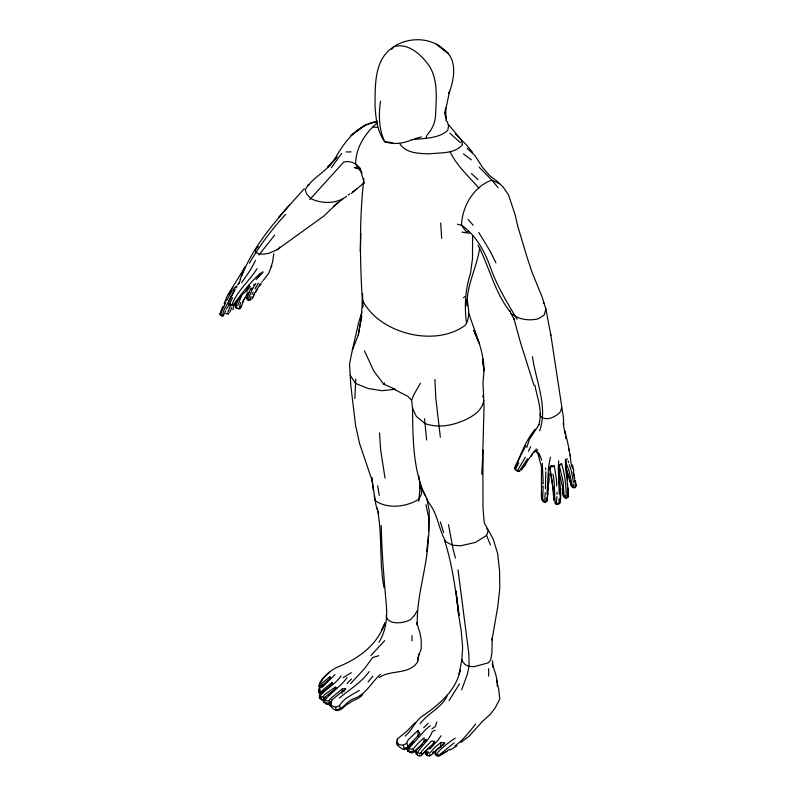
<?xml version="1.0" encoding="UTF-8"?>
<svg xmlns="http://www.w3.org/2000/svg" width="796" height="796" viewBox="0 0 796 796"><rect width="100%" height="100%" fill="white"/><g stroke="black" fill="none" stroke-linecap="round" stroke-linejoin="round"><path stroke-width="1.19" d="M543.24 483.729L542.285 463.202M572.075 486.625L572.533 487.45L575.1 487.659L575.976 484.296M417.91 736.29L417.96 730.519L408.268 739.713L406.706 743.225L403.343 745.165L399.264 744.748L396.577 742.429L397.323 739.016L406.995 731.116L415.074 722.639M472.605 235.974L472.506 258.591L470.545 273.197C465.371 289.197 464.197 306.042 466.496 322.678M435.163 751.543L430.616 755.553L427.84 755.832L426.547 755.135L428.089 751.374M548.126 489.6L548.374 482.923M543.18 486.117L542.723 498.177L543.549 501.908L544.971 502.266L547.031 501.022L548.474 488.117M559.26 494.037L558.265 467.66L558.722 460.814M567.508 480.436C568.473 473.71 564.782 467.212 565.936 460.536L567.399 458.725M330.957 703.584L328.499 704.589L326.619 704.321L326.649 703.137L324.47 702.082L324.868 699.963C331.813 691.973 340.867 686.381 347.056 677.605M416.467 750.698L412.816 752.807L411.074 752.668L411.114 751.514L413.641 751.305L415.771 749.961L422.129 744.34M482.625 458.625L482.157 474.426L484.048 407.492L482.993 382.786L483.968 370.896L482.694 359.295M482.764 453.76L482.874 450.118L482.993 507.997L484.257 522.843L493.142 538.922L497.649 553.509L499.54 570.493L499.788 588.463L497.808 606.413L492.027 640.034L492.157 638.193M560.314 500.276L560.046 488.515M362.558 293.515L362.777 307.306C359.921 264.451 359.086 221.368 363.842 178.573M360.26 251.446L360.877 233.497M411.91 640.88L412.089 635.576M492.177 638.432L491.888 653.118L490.644 660.242L488.187 662.899L474.207 666.6L468.953 666.421L465.163 664.551L462.924 662.013L461.869 659.048L462.655 647.874L461.242 630.9L458.118 611.676L456.058 591.05L456.506 594.682M417.96 730.519L420.129 733.633L408.01 746.141L407.95 747.752L411.154 749.325L413.224 748.887L418.736 742.549L424.188 737.783L423.92 742.001M412.696 407.9L412.517 408.348C413.015 440.586 412.537 475.063 429.472 503.769C438.148 515.062 438.725 529.857 445.869 541.758L452.506 545.23L460.675 545.787L475.491 542.404L486.575 535.409L488.276 530.534L486.804 528.783M545.409 488.674L545.777 471.869M557.001 496.585L556.404 501.719L556.941 503.579L558.842 503.739L560.066 502.803C562.404 490.386 557.598 477.391 559.727 465.053L561.638 463.809C564.901 474.754 566.424 486.346 566.075 497.6L567.677 497.46L568.463 496.455L568.324 488.117M354.847 398.527L355.762 378.966M549.787 469.799L550.135 467.172L551.33 465.62L554.334 466.098L556.454 479.471L556.732 486.018M541.768 482.426L541.678 487.331M426.089 751.205L420.766 755.921L417.751 755.464L415.85 753.414L416.218 750.479L426.099 739.295L425.173 741.285M319.594 693.336L318.659 689.515L319.226 688.172L330.101 678.391L329.892 676.759L322.519 682.689L320.43 686.062L319.017 686.45L319.703 682.918L322.828 678.182L329.644 672.103M419.293 755.872L419.353 754.897M549.24 473.381L548.862 478.237M362.558 298.988L361.235 317.365L358.27 335.186L352.369 350.001L349.524 364.09L350.827 385.503L355.553 425.363L359.603 443.611L372.16 480.645L375.891 504.843L378.767 513.778M549.32 478.943L548.673 483.61M545.21 492.615L544.683 501.848L546.106 501.779L546.553 498.007M329.693 679.117L329.892 676.759M411.074 752.668L407.9 751.245L407.204 749.643L408.01 746.141M541.549 493.032L541.489 497.072M428.268 535.778C428.069 565.956 416.199 595.189 417.323 625.149L416.786 622.84M428.676 531.032L429.273 510.952L426.795 498.425M547.688 493.281L547.23 499.182L546.514 501.102L544.971 502.266M468.147 231.706L466.028 231.507L461.501 225.119C462.138 206.512 473.67 186.533 491.749 180.165L499.679 183.727M320.32 689.157L319.007 690.44L320.758 691.376L320.589 693.167L318.888 692.202L318.38 690.828M418.736 501.281C419.671 492.794 420.557 484.167 418.686 475.739M380.578 101.122C378.468 114.694 378.856 129.071 384.697 141.728C393.92 144.882 403.532 143.469 412.298 139.579M240.243 297.187L236.531 302.599L233.019 305.356L230.163 304.948L230.452 302.241L232.611 297.634M341.932 693.485L342.429 688.769L345.683 688.789L343.743 691.724M273.784 253.655L272.56 262.123L270.998 266.73M407.055 748.668L404.338 749.494L401.711 748.658L397.353 745.116L397.612 742.947M431.482 745.961L421.432 754.578L421.084 752.817L422.099 750.737L431.392 741.076L434.556 741.444L432.745 744.23L425.83 750.857L425.681 753.852L426.547 755.135M425.83 750.857L425.681 753.852L427.004 754.618M335.136 689.306L335.424 686.938L324.549 694.679L323.106 696.729L321.196 697.197L319.246 695.525L319.674 694.271L332.469 683.963L332.25 682.381L323.634 689.316L322.34 691.107L322.629 693.167M546.981 494.306L548.593 466.745L550.424 457.093M379.155 677.535C390.786 669.446 408.995 675.127 417.532 661.983L418.069 657.765L421.253 648.551L421.184 639.944L420.109 633.447L416.756 622.631M253.765 285.257L253.904 284.182M440.437 746.688L440.994 742.419L444.685 743.036L442.755 745.623M426.556 551.727L428.865 534.265L428.835 518.166L425.92 504.724M362.678 694.58C359.225 699.475 352.956 699.614 348.927 703.415C344.31 705.166 342.091 710.918 336.459 710.529L334.121 709.634L330.002 705.704L330.38 703.037L331.783 699.973L345.683 688.789M417.532 661.983L418.756 653.864M479.66 247.795C477.043 267.615 466.038 285.655 467.212 305.992L467.113 299.405C468.416 307.943 470.545 317.435 465.352 325.186C435.392 347.683 379.473 333.773 362.588 300.48M358.27 335.186L361.832 315.883M243.546 300.122L241.397 306.639L239.984 308.53L239.039 308.649L236.114 308.042L235.835 306.579L237.357 300.878M250.342 300.152L248.302 300.261L247.078 299.246L246.929 297.316L247.775 295.953M415.94 751.892L416.218 750.479M331.773 684.809L332.25 682.381M254.163 294.391L252.77 297.943M461.819 659.755L459.153 673.973L460.197 670.013C456.118 691.137 437.919 705.584 421.014 717.047C414.547 722.44 411.771 730.748 405.094 736.061M239.039 308.649L240.631 302.51M352.369 350.001L358.688 322.31L361.941 312.012M447.601 750.996L438.636 756.051L437.243 756.2L435.143 754.15L435.72 750.618L444.685 743.036M538.832 424.517C542.922 411.582 537.26 398.07 534.912 385.294M248.85 292.122L248.123 294.53M331.136 702.46L331.783 699.973M231.367 296.55L224.571 308.749L222.044 315.972L219.766 314.261L222.751 306.44M237.706 305.684L241.805 295.067M241.735 275.874C254.74 242.372 280.67 215.248 304.231 188.722M461.65 689.853L467.441 674.033L469.103 665.655L468.854 653.874L458.018 569.807M525.35 457.202L517.33 470.854L519.838 471.232L517.888 471.322L515.221 469.521L514.644 468.157L515.181 466.247L525.877 445.631M435.79 754.936C440.815 748.23 448.188 742.907 455.163 738.121M526.843 447.412L529.31 439.561L539.24 424.368M248.004 299.565L252.332 289.207L255.854 283.505M411.731 139.658L425.89 138.385L426.945 135.221C431.92 129.629 435.422 122.614 435.551 114.932C436.258 98.863 438.218 81.331 429.84 66.794C422.278 55.64 408.577 42.228 393.99 46.666C373.881 58.894 375.314 85.073 375.015 105.579C375.732 118.017 377.224 131.32 384.697 141.728L392.438 142.643M240.661 307.435L241.168 305.754M336.987 687.436L324.41 697.604L323.982 698.997L324.868 699.963L326.917 700.968L329.056 700.56L330.559 698.51L342.429 688.769M436.805 722.012L435.422 726.37L431.939 728.927M533.569 452.904L535.549 450.854L536.206 448.815M261.844 282.431L262.212 281.286M227.865 312.47L230.551 305.415M240.064 279.376L245.009 266.849C239.666 276.311 233.437 285.117 228.432 294.809M271.844 265.695L268.61 273.406L263.277 280.49M483.749 400.428C482.306 410.368 473.132 416.199 464.784 420.079C452.158 425.621 438.298 428.318 425.024 423.572L416.348 416.388L412.517 408.348M330.002 705.704L330.758 703.545M258.382 283.107L255.019 288.898M257.526 288.669L255.576 292.44M234.999 303.465L233.706 306.759M250.641 288.819L246.71 298.45M260.232 283.675L258.839 286.421M324.41 697.604L323.166 700.739L323.813 702.281L326.619 704.321M319.883 688.013L319.017 686.45C321.962 677.675 329.882 670.212 338.429 666.75C358.588 658.6 378.279 644.272 384.786 622.631M251.098 296.41L249.626 299.883M515.221 469.521L518.783 462.844M231.944 307.405L229.636 312.48M225.855 310.778L223.248 315.833M237.248 308.042L236.114 308.042L235.497 306.749L236.203 303.415M247.506 293.654L244.402 299.047M539.648 430.815C548.096 406.676 535.867 380.846 532.424 356.707M253.645 295.575L255.108 292.351M412.527 407.99L411.592 400.249L414.039 394.368L420.427 383.224M224.273 303.276L227.377 295.595L230.979 290.122M447.382 695.256C442.138 707.694 427.83 713.037 420.169 723.753M231.925 304.928C237.148 290.769 249.337 281.107 257.068 268.66M242.68 302.201L244.72 298.012M240.691 279.217L238.621 283.874M226.462 300.848L231.676 291.644L235.974 286.361M336.161 157.807L327.803 167.011L332.877 161.628C325.166 172.573 311.495 178.204 305.166 189.936L306.918 194.473L310.768 198.522C321.594 204.134 337.006 203.925 346.618 196.294M249.257 285.346L245.476 291.674L240.969 295.774M530.673 446.636L528.464 451.213M382.299 629.059L384.15 625.139L381.592 630.532M433.024 744.628L434.556 741.444M435.72 750.618L435.263 751.553L438.337 748.439L441.481 746.827M225.547 302.739L220.522 314.151L220.492 315.385L222.999 315.982M247.864 292.53L246.332 295.366M241.616 282.739L250.641 269.595L255.486 260.541M232.79 309.773L233.745 307.903M224.243 304.062L225.069 302.44M386.508 615.079L386.15 615.756C387.543 625.626 404.975 623.467 410.915 619.228L414.726 615.089L417.084 610.801M459.531 683.834L449.034 700.639M379.025 642.143C385.662 631.487 387.373 618.621 386.428 606.293C384.09 579.388 381.692 552.523 381.264 525.489M253.237 292.172L251.984 294.331M232.472 305.714L233.218 304.37M531.231 456.426L532.365 454.496M249.377 263.227C259.615 245.626 271.874 229.218 285.704 214.263M575.1 487.659L576.234 485.918L575.409 481.082M527.609 458.695L519.3 471.232M255.844 291.217L258.849 286.351M533.419 452.138L521.499 470.088M234.969 289.555L228.77 301.485L228.432 304.062L231.447 305.674L233.019 305.356C241.297 293.923 249.934 282.68 260.431 273.118M226.392 309.107L229.258 304.599M235.984 287.933L237.158 286.023M260.342 285.276L261.247 283.824M330.38 703.037L331.813 705.813L335.623 707.236L339.474 705.624C343.713 698.192 352.28 694.759 359.304 690.44M435.143 754.15L435.691 753.275M416.119 752.011L417.432 752.787C421.701 745.225 429.382 740.18 432.178 731.743L435.094 730.181M234.85 289.664L228.691 301.167L228.432 304.062L230.163 304.948M250.302 286.431L246.282 291.863M319.694 696.361C326.002 688.759 335.345 684.262 341.086 675.913M231.915 288.6L232.79 287.296M258.929 255.009L274.72 235.069M252.153 298.052L253.009 296.828M441.084 735.773L437.85 740.37L429.75 749.135M416.388 754.518L416.865 753.852M524.375 466.068L525.768 464.177M350.21 375.314L355.553 383.453L367.991 388.468L381.911 390.677L395.323 389.274L383.732 384.17L384.637 382.966M331.285 167.767L341.693 153.359M475.57 724.071C469.371 731.882 463.043 740.161 454.924 745.942M535.141 429.203C525.818 440.506 520.395 454.824 515.33 468.346L514.644 468.157M384.717 640.641L370.906 655.536M250.74 289.455L251.994 287.893M368.09 682.013L372.836 676.162M337.245 156.752L333.693 161.011C343.166 143.797 355.722 125.28 376.528 121.569M391.622 49.392L393.99 46.666M369.205 671.605C361.255 682.59 349.414 689.595 339.305 698.072M289.475 205.01L278.59 217.407M537.738 449.64L536.584 450.944L534.186 451.223L535.549 450.854M322.38 687.147L335.036 674.55M256.033 279.545L263.028 271.884L257.297 277.615M237.616 284.63L239.397 282.709M376.926 123.151C365.016 133.4 355.573 147.996 355.663 164.185L360.14 170.324M309.773 199.567L343.703 162.115C350.32 160.125 357.653 163.847 360.837 169.747M432.526 752.867L433.989 751.344M350.628 683.605L364.668 668.471L372.627 657.526L378.846 655.685M551.33 465.62L550.135 467.172M347.066 683.485L351.464 679.008M380.369 674.351C371.244 682.669 365.523 695.177 352.897 698.968C346.568 701.644 343.275 709.226 336.041 709.714L335.623 707.236M423.711 727.733L428.149 723.275M404.338 749.494L404.05 748.459L408.278 746.996L413.741 741.703M251.944 298.958L250.989 299.216M554.921 502.525L555.568 503.818L557.568 504.485L558.812 503.38M351.384 193.478L364.389 182.543M430.347 725.693L425.661 729.514L408.826 748.439L408.776 750.757L407.204 749.643M343.514 198.393L333.594 206.403L337.932 202.612L323.823 216.064L277.098 249.745L268.958 253.237L264.232 254.123L259.655 253.984L256.004 252.64L255.307 249.944L258.312 246.422M277.098 249.745L279.844 247.576L279.794 246.899M463.411 297.744L464.774 296.669M343.195 677.695L351.305 672.65M440.994 742.419L434.924 747.235L430.497 752.409L428.974 753.205L425.9 752.081M460.854 742.429L468.963 736.29L482.565 721.335L490.605 713.982L495.241 707.833L499.808 699.027L498.684 689.008L496.585 680.003M446.188 751.334L439.362 755.911M365.095 125.171L351.126 135.35L365.095 125.171L377.553 121.241M348.22 195.01L349.812 193.876M352.618 191.866L357.305 188.523M456.964 745.832L450.277 749.932M429.004 755.762L430.387 754.787M454.118 742.957L439.392 754.737L437.651 754.916L436.049 754.011L435.293 752.379M407.9 751.245L408.567 750.817L410.806 752.558M235.497 306.749L236.372 306.181M328.629 695.157L330.24 694.142M325.713 697.306L323.614 698.59L323.106 696.729M326.649 703.137L329.395 703.157L331.753 701.724M557.568 504.485L558.842 503.739L559.17 498.754M318.907 692.102L319.823 691.595M319.126 697.037L319.644 698.341L320.36 697.943M565.598 461.551L569.15 471.252L572.613 486.615L573.797 486.038L573.667 484.107M323.813 702.281L324.619 701.893M307.505 185.468L309.345 184.602M219.766 314.261L220.651 313.883L221.587 315.564M395.204 45.69C410.109 37.074 430.387 37.382 443.471 49.243C458.048 59.123 454.287 79.441 448.914 93.47L449.581 91.182L444.815 114.107L445.571 108.027L446.178 118.962L445.262 115.529M558.732 465.003L561.638 463.809M447.531 750.399L450.287 749.384M421.084 752.817L419.402 753.344L417.432 752.787M551.19 467.073L554.334 466.098M574.493 487.043L575.687 486.684M568.463 496.455L567.846 496.634L568.075 489.61M414.686 138.713L421.293 136.952M238.85 308.808L239.984 308.53M562.334 488.246L562.822 494.515L563.319 495.868L564.155 495.689M556.941 503.579L555.568 503.818C553.817 494.097 555.22 483.819 552.912 474.048M320.758 691.376L322.34 691.107M546.514 501.102L547.031 501.022M566.075 497.6L564.772 497.789L563.319 495.868M572.533 487.45L573.717 487.301M425.89 138.385C433.651 137.4 442.088 135.857 447.859 130.126L448.536 125.957L447.392 121.798L445.82 120.405M248.302 300.261L249.486 300.112M544.683 501.848L542.613 501.052L541.439 497.699L541.479 467.013L537.449 451.79M559.439 502.833L560.066 502.803M346.16 151.966L351.106 151.897M377.603 127.4L373.025 127.052M319.644 698.341L321.684 699.833L323.355 699.863M232.82 305.087L233.686 305.127M559.22 465.471L563.16 481.749L564.046 496.077L565.598 496.147M227.865 313.694L225.945 313.515L228.89 313.972M461.929 232.124L469.471 233.228M457.431 224.174L461.491 225.268M358.857 168.712L354.24 167.389L357.722 168.672M326.549 703.913L328.499 704.589M393.144 388.746L407.97 396.428L411.592 400.249M461.551 225.288C475.391 234.581 484.008 250.173 489.739 265.486C496.256 284.679 506.704 302.002 517.082 319.246M455.421 134.156L456.108 134.633M516.186 470.068L517.888 471.322M419.601 487.839L421.402 489.182L421.402 494.216L418.945 499.142C406.557 507.052 387.612 509.42 375.105 500.545L374.14 495.828M463.461 153.877L471.391 159.827M509.868 310.331L510.743 313.146C518.186 319.574 529.002 321.106 538.375 318.758L544.136 315.077L545.877 309.166L542.255 297.316L532.036 272.272L527.221 257.745L517.888 226.681L515.082 214.651L508.525 194.93L503.271 187.15L496.853 181.03L489.679 175.647L482.675 167.578L475.103 155.787L467.272 148.414M460.387 142.683L449.82 133.141M471.411 173.498L477.998 179.568M478.854 188.015C468.655 176.394 456.655 165.697 450.029 151.479M472.685 152.494L466.148 144.583L456.824 135.33M479.063 167.11L491.908 180.175L498.077 187.667M535.788 451.272L537.837 453.481M460.088 138.375L448.616 124.803M572.613 486.615L573.707 487.829M468.118 219.447L473.202 225.318M400.09 144.116C406.358 153.459 419.074 153.399 429.144 153.887C440.387 152.474 454.944 154.145 462.566 144.494L460.824 139.131M561.518 407.94L560.613 411.512C556.314 416.686 545.986 422.019 540.394 416.069L540.166 413.432M383.732 384.17L373.881 371.185L364.488 350.927M356.011 164.364L362.11 172.841M509.709 311.286C494.425 291.654 489.291 266.799 477.938 245.078M425.95 496.326L419.89 486.157M478.774 232.502L490.107 251.078L495.928 262.819M321.723 684.799L322.897 686.679M543.29 302.122L544.205 303.604M510.743 313.146L514.146 319.305L513.798 318.271L520.723 343.335L533.967 385.244M539.25 453.81L541.748 460.217M336.041 709.714L336.459 710.529M320.43 686.062L321.216 687.644M538.146 452.884L539.479 455.78M541.907 498.923L542.434 500.117M571.319 485.61L569.817 480.426M235.367 305.495L235.835 306.579M564.046 496.077L564.772 497.789L566.463 498.117L567.677 497.46C568.921 484.645 564.852 471.968 565.508 459.232M406.706 743.225L408.278 746.996M568.523 449.173C571.05 455.163 569.936 461.978 572.443 468.108M486.376 534.922L490.416 544.962M569.23 477.491L568.026 473.909M571.498 486.336L565.896 467.361M229.497 303.604L230.044 305.137M492.177 664.133C494.764 671.177 497.639 678.361 497.202 686.013M444.576 540.484C452.456 564.682 455.471 590.194 459.013 615.318L456.795 597.109M468.944 313.405C474.715 332.41 484.167 350.568 483.968 370.896L482.774 360.518M572.473 464.993L573.817 470.914M569.299 464.745L571.279 470.804L573.588 482.436M321.684 699.833L321.196 697.197M440.367 521.877L443.641 532.604M359.742 167.777L364.299 183.08M445.272 115.43L446.506 119.609M396.577 742.429L397.353 745.116M575.568 485.182L574.662 480.197M558.354 468.904L562.523 487.062L562.633 493.281M339.474 705.624L340.38 708.748M568.165 460.983L568.643 462.655M569.329 450.098L565.021 431.094M455.461 558.056L453.143 549.449L448.496 524.713M575.09 480.605L575.558 482.366M574.593 478.695L573.21 471.739M482.704 395.97L482.973 397.124M545.708 308.44L550.882 335.186M553.807 497.659L554.305 499.928M403.343 745.165L404.05 748.459M574.145 475.938L573.468 472.247M385.035 478.117L380.707 450.506L379.513 432.905M574.463 477.52L574.752 479.023M563.2 423.363L565.11 434.198M377.125 508.326C382.727 534.375 378.916 561.379 384.01 587.587M554.056 500.793L552.116 480.834L549.787 467.252M550.145 471.033L553.528 491.072M565.498 436.506L565.906 438.705M413.224 748.887L413.641 751.305M567.339 483.64L567.638 485.52M377.672 485.679L379.234 495.42M550.782 334.559L563.349 417.094L563.727 424.586M397.323 739.016L397.602 740.917M559.2 481.869L559.498 484.097M329.056 700.56L329.395 703.157M570.274 454.755L570.503 456.556M371.742 477.401L372.16 480.645M371.742 477.64L373.304 490.416M440.347 437.183L435.81 398.169L434.915 379.433M429.193 754.807L429.293 755.832M424.557 418.686L426.606 439.959M492.535 660.859L493.122 667.426M440.685 222.98L441.671 238.362M553.409 493.003L553.509 495.231M545.618 467.909L545.698 469.759M556.991 492.286L557.021 494.366M488.625 668.63L488.644 676.083M442.138 48.576L436.397 44.158L448.596 53.71L442.138 48.576M478.983 342.887L473.869 330.32L478.983 342.887"/></g></svg>
